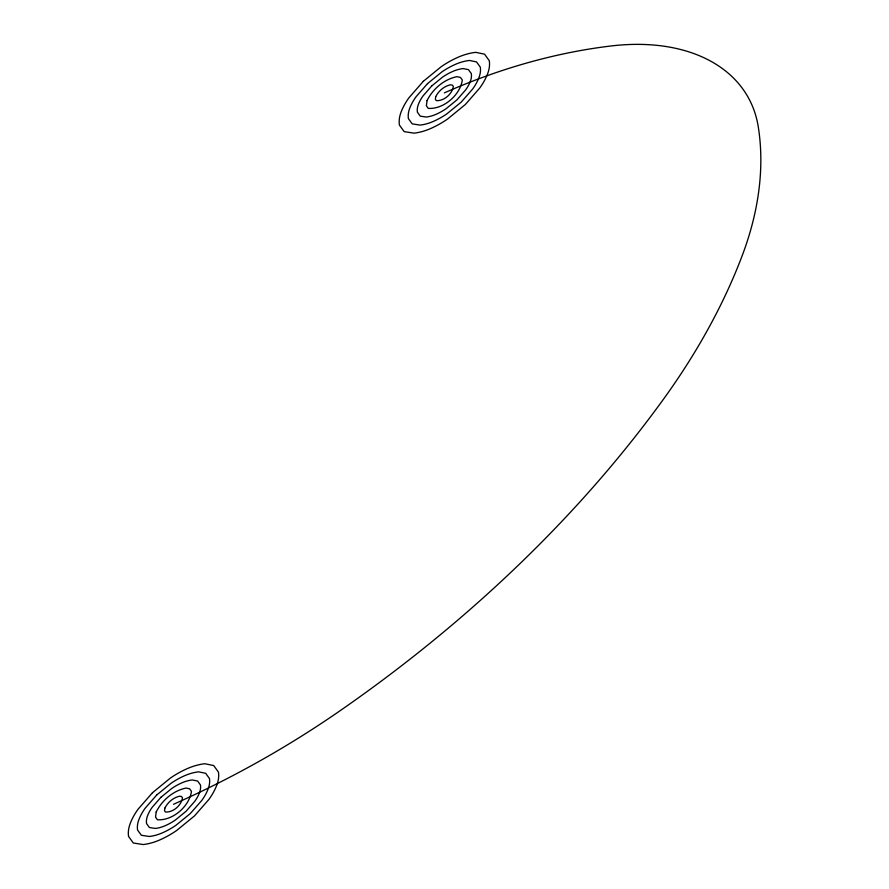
<?xml version="1.0" encoding="UTF-8"?>
<svg xmlns="http://www.w3.org/2000/svg" width="889" height="889" viewBox="0 0 889 889"><rect width="100%" height="100%" fill="white"/><g stroke="black" fill="none" stroke-linecap="round" stroke-linejoin="round"><path stroke-width="1.33" d="M173.511 804.289A666.261 434.465 -28.9 0 0 340.687 710.311A1006.537 656.36 -28.9 0 0 663.438 399.25A666.261 434.465 -28.9 0 0 741.882 256.488A425.409 277.412 -28.9 0 0 758.261 126.771A201.736 131.55 -28.9 0 0 611.265 45.95A425.409 277.412 -28.9 0 0 444.356 92.889M156.186 811.968L155.542 817.158L157.431 819.78C172.777 820.78 189.279 806.523 191.479 791.41L189.59 788.787L186.012 788.065C173.111 790.754 162.031 800.322 156.186 811.968M164.854 808.123L164.521 810.724L165.476 812.035C173.144 812.535 181.389 805.401 182.501 797.855L181.545 796.544L179.767 796.177C173.311 797.522 167.777 802.3 164.854 808.123M427.042 100.579L426.387 105.769L428.276 108.391C443.622 109.391 460.124 95.134 462.324 80.021L460.435 77.399L456.857 76.676C443.955 79.354 432.876 88.933 427.042 100.579M435.699 96.734L435.366 99.324L436.321 100.635C443.989 101.146 452.234 94.012 453.346 86.455L452.39 85.144L450.612 84.777C444.156 86.122 438.621 90.911 435.699 96.734M423.32 81.321L408.907 97.823A66.631 43.45 -28.9 0 0 401.061 112.103A42.539 27.737 -28.9 0 0 399.428 125.071L404.162 131.628L414.118 133.161A42.539 27.737 -28.9 0 0 430.809 128.46A66.631 43.45 -28.9 0 0 447.534 119.07L465.392 104.458L479.804 87.955A66.631 43.45 -28.9 0 0 487.65 73.687A42.539 27.737 -28.9 0 0 489.283 60.708L484.549 54.162L475.626 52.34A45.172 29.459 -28.9 0 0 457.902 57.318A66.631 43.45 -28.9 0 0 441.177 66.719L423.32 81.321M427.52 83.633L415.996 96.834A53.296 34.76 -28.9 0 0 409.718 108.258A34.038 22.192 -28.9 0 0 408.407 118.637L412.207 123.882L420.175 125.105A34.038 22.192 -28.9 0 0 433.521 121.349A53.296 34.76 -28.9 0 0 446.9 113.825L461.191 102.146L472.715 88.944A53.296 34.76 -28.9 0 0 478.993 77.521A34.038 22.192 -28.9 0 0 480.304 67.153L476.504 61.908L469.37 60.452A36.138 23.57 -28.9 0 0 455.19 64.441A53.296 34.76 -28.9 0 0 441.811 71.953L427.52 83.633M431.732 85.955L423.086 95.856A39.972 26.07 -28.9 0 0 418.375 104.413A25.525 16.647 -28.9 0 0 417.397 112.203L420.241 116.137L426.22 117.048A25.525 16.647 -28.9 0 0 436.232 114.237A39.972 26.07 -28.9 0 0 446.256 108.591L456.979 99.835L465.625 89.933A39.972 26.07 -28.9 0 0 470.337 81.366A25.525 16.647 -28.9 0 0 471.314 73.587L468.47 69.653L463.113 68.564A27.103 17.669 -28.9 0 0 452.479 71.553A39.972 26.07 -28.9 0 0 442.455 77.187L431.732 85.955M152.475 792.721L138.062 809.223A66.631 43.45 -28.9 0 0 130.216 823.492A42.539 27.737 -28.9 0 0 128.572 836.471L133.317 843.016L143.273 844.55A42.539 27.737 -28.9 0 0 159.964 839.861A66.631 43.45 -28.9 0 0 176.689 830.459L194.547 815.858L208.959 799.355A66.631 43.45 -28.9 0 0 216.805 785.076A42.539 27.737 -28.9 0 0 218.438 772.108L213.704 765.551L204.77 763.729A45.172 29.459 -28.9 0 0 187.057 768.718A66.631 43.45 -28.9 0 0 170.332 778.108L152.475 792.721M156.675 795.033L145.151 808.234A53.296 34.76 -28.9 0 0 138.873 819.658A34.038 22.192 -28.9 0 0 137.562 830.026L141.362 835.271L149.319 836.493A34.038 22.192 -28.9 0 0 162.676 832.737A53.296 34.76 -28.9 0 0 176.044 825.225L190.335 813.535L201.87 800.344A53.296 34.76 -28.9 0 0 208.148 788.921A34.038 22.192 -28.9 0 0 209.46 778.542L205.659 773.297L198.525 771.841A36.138 23.57 -28.9 0 0 184.345 775.83A53.296 34.76 -28.9 0 0 170.966 783.353L156.675 795.033M160.887 797.344L152.241 807.245A39.972 26.07 -28.9 0 0 147.53 815.813A25.525 16.647 -28.9 0 0 146.552 823.592L149.396 827.526L155.364 828.448A25.525 16.647 -28.9 0 0 165.387 825.625A39.972 26.07 -28.9 0 0 175.411 819.991L186.134 811.224L194.78 801.322A39.972 26.07 -28.9 0 0 199.48 792.755A25.525 16.647 -28.9 0 0 200.47 784.976L197.625 781.042L192.268 779.953A27.103 17.669 -28.9 0 0 181.634 782.942A39.972 26.07 -28.9 0 0 171.599 788.587L160.887 797.344"/></g></svg>
